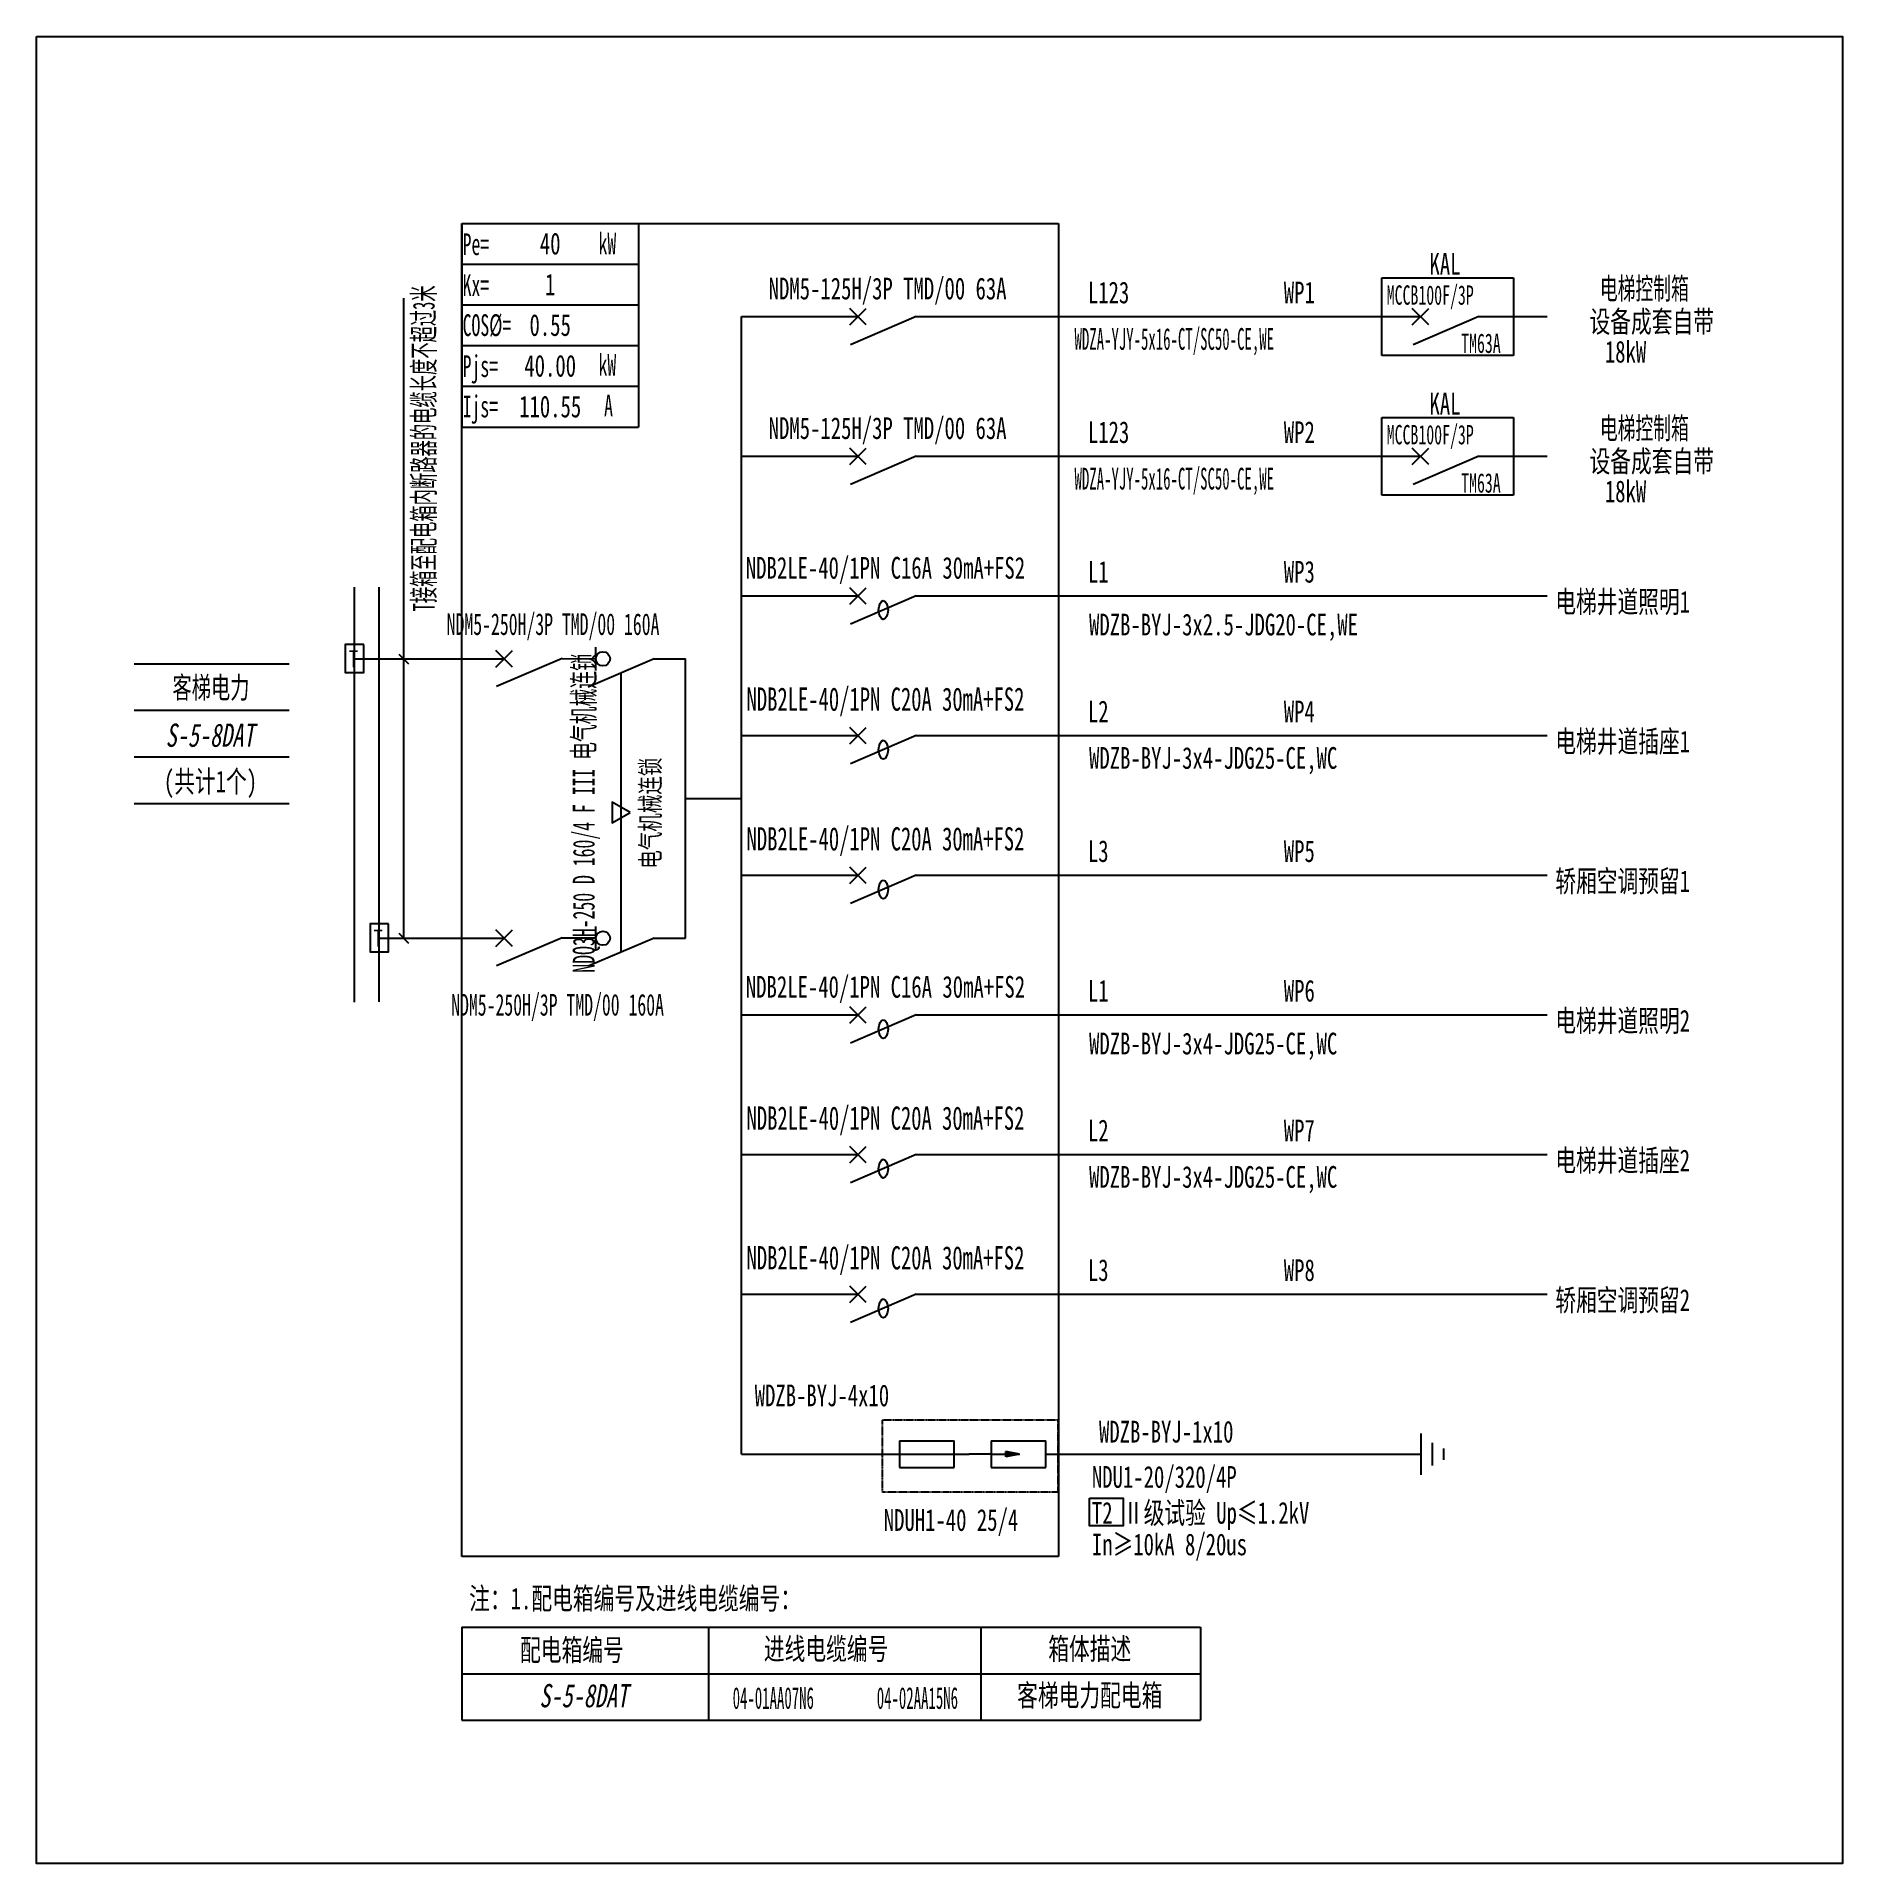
# Model space of a CAD drawing. Extents: x 403606 to 406130, y 303236 to 305788.
import ezdxf
from ezdxf.enums import TextEntityAlignment as Align

# ---------------------------------------------------------------- set-up
doc = ezdxf.new("R2010")
doc.units = 0
doc.header["$MEASUREMENT"] = 0
for name, pattern in [('DASH', [0.35, 0.25, -0.1]), ('DASHED', [0.75, 0.5, -0.25]), ('DASHED2', [0.375, 0.25, -0.125])]:
    doc.linetypes.add(name, pattern=pattern)
for name, color, linetype in [('D_E_Eqpm(强电设备)', 100, 'Continuous'), ('D_E_Eqpm（强电设备）', 100, 'Continuous'), ('D_E_Text(强电文字)', 51, 'Continuous'), ('D_E_Text（强电文字）', 51, 'Continuous'), ('D_E_Wire(强电线缆)', 10, 'Continuous'), ('D_E_WireEm（强电应急照明线缆）', 10, 'DASHED'), ('D_E_Wire（强电线缆）', 10, 'Continuous'), ('D_T_TableDim（表格尺寸）', 255, 'Continuous'), ('DQ_Eqpm', 100, 'Continuous'), ('E_E_Text（强电文字）', 51, 'Continuous'), ('FL09U293_E72-地下室配电箱系统图$0$D_E_Eqpm（强电设备）', 100, 'Continuous'), ('系统图', 220, 'Continuous')]:
    doc.layers.add(name, color=color, linetype=linetype)
doc.styles.add('$1$电气', font='', dxfattribs={"width": 0.7})
doc.styles.add('$1$电气箱', font='simhei.ttf', dxfattribs={"width": 0.8, "oblique": 10})
doc.styles.add('电气', font='', dxfattribs={"width": 0.7})
doc.styles.add('电气箱', font='simhei.ttf', dxfattribs={"width": 0.8, "oblique": 10})
doc.styles.get('$1$电气').set_extended_font_data('SimSun')
doc.styles.get('电气').set_extended_font_data('SimSun')

msp = doc.modelspace()

# ---------------------------------------------------------------- linework, layer by layer
at = {"linetype": 'DASHED'}
for p, q in [((404200, 305527.4, 0), (405033.7, 305527.4, 0)), ((404200, 303664.5, 0), (404200, 305527.4, 0)), ((405033.7, 305527.4, 0), (405033.7, 303664.5, 0)), ((405033.7, 303664.5, 0), (404200, 303664.5, 0))]:
    msp.add_line(p, q, dxfattribs=at)
at = {"linetype": 'DASHED2', "elevation": 0}
msp.add_lwpolyline([(404787.9, 303855.3), (405032.8, 303855.3), (405032.8, 303754.4), (404787.9, 303754.4)], close=True, dxfattribs=at)
at = {"layer": 'D_E_Eqpm(强电设备)'}
for p, q in [((404247.5, 304907.4), (404270.5, 304930.4)), ((404270.5, 304907.4), (404247.5, 304930.4)), ((404247.5, 304517), (404270.5, 304540)), ((404270.5, 304517), (404247.5, 304540)), ((404811.8, 303825.9, 0), (404888, 303825.9, 0)), ((404811.8, 303825.9, 0), (404811.8, 303789, 0)), ((404887.8, 303789, 0), (404887.8, 303825.9, 0)), ((404939.8, 303807.5, 0), (404909.1, 303807.5, 0)), ((404939.8, 303825.9, 0), (405016.1, 303825.9, 0)), ((404939.8, 303825.9, 0), (404939.8, 303789, 0)), ((404939.8, 303807.5, 0), (404979.4, 303807.5, 0)), ((404979.4, 303807.5, 0), (404960.2, 303811.4, 0)), ((404960.2, 303803.6, 0), (404960.2, 303811.4, 0)), ((404979.4, 303807.5, 0), (404960.2, 303803.6, 0)), ((405015.9, 303789, 0), (405015.9, 303825.9, 0)), ((404811.8, 303789, 0), (404887.8, 303789, 0)), ((404939.8, 303789, 0), (405015.9, 303789, 0))]:
    msp.add_line(p, q, dxfattribs=at)
msp.add_solid([(404960.2, 303803.6, 0), (404979.4, 303807.5, 0), (404960.2, 303811.4, 0)], dxfattribs=at)
at = {"layer": 'D_E_Eqpm（强电设备）'}
for p, q in [((405485.6, 305342.9, 0), (405485.6, 305451.3, 0)), ((405485.6, 305451.3, 0), (405669.9, 305451.3, 0)), ((405669.9, 305451.3, 0), (405669.9, 305342.9, 0)), ((404742.1, 305385.6, 0), (404765.1, 305408.6, 0)), ((404765.1, 305385.6, 0), (404742.1, 305408.6, 0)), ((404834.9, 305397.1, 0), (404743.1, 305357.7, 0)), ((405528.3, 305385.6, 0), (405551.3, 305408.6, 0)), ((405551.3, 305385.6, 0), (405528.3, 305408.6, 0)), ((405621.1, 305397.1, 0), (405529.3, 305357.7, 0)), ((405669.9, 305342.9, 0), (405485.6, 305342.9, 0)), ((405485.6, 305256.1, 0), (405669.9, 305256.1, 0)), ((405485.6, 305147.7, 0), (405485.6, 305256.1, 0)), ((405669.9, 305256.1, 0), (405669.9, 305147.7, 0)), ((404742.1, 305190.4, 0), (404765.1, 305213.4, 0)), ((404765.1, 305190.4, 0), (404742.1, 305213.4, 0)), ((405528.3, 305190.4, 0), (405551.3, 305213.4, 0)), ((405551.3, 305190.4, 0), (405528.3, 305213.4, 0)), ((404834.9, 305201.9, 0), (404743.1, 305162.5, 0)), ((405621.1, 305201.9, 0), (405529.3, 305162.5, 0)), ((405669.9, 305147.7, 0), (405485.6, 305147.7, 0)), ((404742.1, 304995.2, 0), (404765.1, 305018.2, 0)), ((404765.1, 304995.2, 0), (404742.1, 305018.2, 0)), ((404834.9, 305006.7, 0), (404743.1, 304967.4, 0)), ((404387.2, 304902.6), (404387.2, 304935.1)), ((404468.5, 304918.9), (404376.7, 304879.5)), ((404742.1, 304800.1, 0), (404765.1, 304823.1, 0)), ((404765.1, 304800.1, 0), (404742.1, 304823.1, 0)), ((404834.9, 304811.6, 0), (404743.1, 304772.2, 0)), ((404742.1, 304604.9, 0), (404765.1, 304627.9, 0)), ((404765.1, 304604.9, 0), (404742.1, 304627.9, 0)), ((404834.9, 304616.4, 0), (404743.1, 304577, 0)), ((404468.5, 304528.5), (404376.7, 304489.2)), ((404387.2, 304512.3), (404387.2, 304544.8)), ((404742.1, 304409.7, 0), (404765.1, 304432.7, 0)), ((404765.1, 304409.7, 0), (404742.1, 304432.7, 0)), ((404834.9, 304421.2, 0), (404743.1, 304381.9, 0)), ((404742.1, 304214.6, 0), (404765.1, 304237.6, 0)), ((404765.1, 304214.6, 0), (404742.1, 304237.6, 0)), ((404834.9, 304226.1, 0), (404743.1, 304186.7, 0)), ((404742.1, 304019.4, 0), (404765.1, 304042.4, 0)), ((404765.1, 304019.4, 0), (404742.1, 304042.4, 0)), ((404834.9, 304030.9, 0), (404743.1, 303991.5, 0))]:
    msp.add_line(p, q, dxfattribs=at)
at = {"layer": 'D_E_Eqpm（强电设备）', "linetype": 'DASH'}
msp.add_line((404422.6, 304508.8), (404422.6, 304899.2), dxfattribs=at)
at = {"layer": 'D_E_Eqpm（强电设备）'}
msp.add_lwpolyline([(404435.2, 304704), (404410.1, 304718.5), (404410.1, 304689.5)], close=True, dxfattribs=at)
for centre in [(404397.1, 304918.9), (404397.1, 304528.5)]:
    msp.add_circle(centre, 9.89, dxfattribs=at)
for centre in [(404789, 304987.1, 0), (404789, 304791.9, 0), (404789, 304596.7, 0), (404789, 304401.5, 0), (404789, 304206.4, 0), (404789, 304011.2, 0)]:
    msp.add_ellipse(centre, major_axis=(0, 13.1), ratio=0.500475, dxfattribs=at)
at = {"layer": 'D_E_Text(强电文字)', "color": 51}
msp.add_line((404118.7, 304528.5), (404118.7, 305423.1), dxfattribs=at)
for points in [[(404111.9, 304925.6), (404125.5, 304912.1)], [(404111.9, 304535.3), (404125.5, 304521.7)]]:
    msp.add_lwpolyline(points, dxfattribs=at)
at = {"layer": 'D_E_Text（强电文字）'}
for p, q in [((404200, 305527.4, 0), (404446.7, 305527.4, 0)), ((404200, 305527.4, 0), (404200, 305242.8, 0)), ((404446.7, 305527.4, 0), (404446.7, 305242.8, 0)), ((404200, 305470.5, 0), (404446.7, 305470.5, 0)), ((404200, 305413.5, 0), (404446.7, 305413.5, 0)), ((404200, 305356.6, 0), (404446.7, 305356.6, 0)), ((404200, 305299.7, 0), (404446.7, 305299.7, 0)), ((404200, 305242.8, 0), (404446.7, 305242.8, 0))]:
    msp.add_line(p, q, dxfattribs=at)
at = {"layer": 'D_E_Text（强电文字）', "elevation": 0}
msp.add_lwpolyline([(405077.1, 303745.9), (405124.2, 303745.9), (405124.2, 303707.1), (405077.1, 303707.1)], close=True, dxfattribs=at)
at = {"layer": 'D_E_Wire(强电线缆)'}
for p, q in [((404591, 305397.1, 0), (404753.6, 305397.1, 0)), ((404834.9, 305397.1, 0), (405539.8, 305397.1, 0)), ((405621.1, 305397.1, 0), (405716.6, 305397.1, 0)), ((404591, 305201.9, 0), (404753.6, 305201.9, 0)), ((404834.9, 305201.9, 0), (405539.8, 305201.9, 0)), ((405621.1, 305201.9, 0), (405716.6, 305201.9, 0)), ((404049.9, 304439), (404049.9, 305019.2)), ((404591, 305006.7, 0), (404753.6, 305006.7, 0)), ((404834.9, 305006.7, 0), (405716.6, 305006.7, 0)), ((404049.9, 304918.9), (404259, 304918.9)), ((404591, 304811.6, 0), (404753.6, 304811.6, 0)), ((404834.9, 304811.6, 0), (405716.6, 304811.6, 0)), ((404591, 304616.4, 0), (404753.6, 304616.4, 0)), ((404834.9, 304616.4, 0), (405716.6, 304616.4, 0)), ((404591, 304421.2, 0), (404753.6, 304421.2, 0)), ((404834.9, 304421.2, 0), (405716.6, 304421.2, 0)), ((404591, 304226.1, 0), (404753.6, 304226.1, 0)), ((404834.9, 304226.1, 0), (405716.6, 304226.1, 0)), ((404591, 304030.9, 0), (404753.6, 304030.9, 0)), ((404834.9, 304030.9, 0), (405716.6, 304030.9, 0))]:
    msp.add_line(p, q, dxfattribs=at)
at = {"layer": 'D_E_Wire(强电线缆)', "linetype": 'DASH'}
for p, q in [((404084.6, 304439), (404084.6, 305019.2)), ((404084.6, 304528.5), (404259, 304528.5))]:
    msp.add_line(p, q, dxfattribs=at)
at = {"layer": 'D_E_WireEm（强电应急照明线缆）'}
msp.add_line((404387.2, 304528.5), (404338.7, 304528.5), dxfattribs=at)
at = {"layer": 'D_E_Wire（强电线缆）'}
for p, q in [((404591, 303807.5, 0), (404591, 305397.1, 0)), ((404340.1, 304919.5), (404387.2, 304918.9)), ((404468.5, 304918.9), (404512.4, 304918.9)), ((404512.4, 304528.5), (404512.4, 304918.9)), ((404512.4, 304723.7), (404591, 304723.7)), ((404468.5, 304528.5), (404512.4, 304528.5)), ((405540.8, 303778.6, 0), (405540.8, 303836.5, 0)), ((404591, 303807.5, 0), (404909.1, 303807.5, 0)), ((405015.9, 303807.5, 0), (405540.8, 303807.5, 0)), ((405556.6, 303791.7, 0), (405556.6, 303823.3, 0)), ((405572.4, 303799.5, 0), (405572.4, 303815.4, 0))]:
    msp.add_line(p, q, dxfattribs=at)
at = {"layer": 'D_T_TableDim（表格尺寸）', "color": 255}
for p, q in [((403741.8, 304912.1), (403958.6, 304912.1)), ((403741.8, 304847), (403958.6, 304847)), ((403741.8, 304782), (403958.6, 304782)), ((403741.8, 304716.9), (403958.6, 304716.9))]:
    msp.add_line(p, q, dxfattribs=at)
at = {"layer": 'D_T_TableDim（表格尺寸）', "ltscale": 3.5}
for p, q in [((404200, 303565.7, 0), (405232.2, 303565.7, 0)), ((404200, 303565.7, 0), (404200, 303435.6, 0)), ((404544.6, 303565.7, 0), (404544.6, 303435.6, 0)), ((404925.5, 303565.7, 0), (404925.5, 303435.6, 0)), ((405232.2, 303565.7, 0), (405232.2, 303435.6, 0)), ((404200, 303500.6, 0), (405232.2, 303500.6, 0)), ((404200, 303500.6, 0), (405232.2, 303500.6, 0)), ((404544.6, 303500.6, 0), (404544.6, 303435.6, 0)), ((404925.5, 303500.6, 0), (404925.5, 303435.6, 0)), ((404200, 303435.6, 0), (405232.2, 303435.6, 0))]:
    msp.add_line(p, q, dxfattribs=at)
at = {"layer": 'DQ_Eqpm'}
for points in [[(404062.9, 304938.8), (404036.9, 304938.8), (404036.9, 304899.7), (404062.9, 304899.7)], [(404097.6, 304548.4), (404071.6, 304548.4), (404071.6, 304509.4), (404097.6, 304509.4)]]:
    msp.add_lwpolyline(points, close=True, dxfattribs=at)
at = {"layer": 'FL09U293_E72-地下室配电箱系统图$0$D_E_Eqpm（强电设备）'}
for p, q in [((404340.1, 304919.5), (404248.5, 304880.2)), ((404340.1, 304529.1), (404248.5, 304489.9))]:
    msp.add_line(p, q, dxfattribs=at)
at = {"layer": '系统图', "ltscale": 9973.992009}
msp.add_lwpolyline([(403605.5, 305788.5), (406129.5, 305788.5), (406129.5, 303235.5), (403605.5, 303235.5)], close=True, dxfattribs=at)

# ---------------------------------------------------------------- texts
at = {"layer": 'D_E_Text(强电文字)', "color": 51, "style": '电气', "width": 0.55}
msp.add_text('T接箱至配电箱内断路器的电缆长度不超过3米', height=30.359, rotation=90, dxfattribs=at).set_placement((404161.8, 304985.3))
at = {"layer": 'D_E_Text(强电文字)', "style": '电气', "width": 0.7}
for s, p in [('WDZB-BYJ-4x10', (404609.2, 303874.4, 0)), ('WDZB-BYJ-1x10', (405090.4, 303823.7, 0)), ('T2 Ⅱ级试验 Up≤1.2kV ', (405080.5, 303710.3, 0)), ('In≥10kA 8/20us', (405080.5, 303666.2, 0))]:
    msp.add_text(s, height=30.359, dxfattribs=at).set_placement(p)
at = {"layer": 'D_E_Text(强电文字)', "color": 51, "true_color": 0xffff7f, "style": '电气', "width": 0.7}
msp.add_text('NDU1-20/320/4P', height=30.359, dxfattribs=at).set_placement((405080.5, 303760.5, 0))
at = {"layer": 'D_E_Text（强电文字）', "linetype": 'Continuous', "style": '电气', "width": 0.6}
for s, height, p in [('Pe=', 30.36, (404201, 305483.1, 0)), ('kW', 30.36, (404390.9, 305484.2, 0)), ('Kx=', 30.36, (404201, 305426, 0)), ('COS%%C=', 30.36, (404201, 305370, 0)), ('Pjs=', 30.36, (404201, 305312.7, 0)), ('kW', 30.36, (404390.9, 305314.6, 0)), ('Ijs=', 30.36, (404201, 305256.4, 0)), ('A', 30.4, (404398.7, 305257.7, 0))]:
    msp.add_text(s, height=height, dxfattribs=at).set_placement(p)
at = {"layer": 'D_E_Text（强电文字）', "style": '电气'}
for s, height, width, p in [('KAL', 30.36, 0.7, (405552.3, 305455.5, 0)), ('L123', 30.36, 0.7, (405074.9, 305415.7, 0)), ('WP1', 30.36, 0.7, (405348.7, 305415.7, 0)), ('MCCB100F/3P', 27.107, 0.6, (405492.5, 305413.7, 0)), ('电梯控制箱', 30.36, 0.6, (405790.5, 305421.2, 0)), ('设备成套自带', 30.36, 0.7, (405776, 305375, 0)), ('WDZA-YJY-5x16-CT/SC50-CE,WE', 30.359, 0.5, (405056.2, 305350.7, 0)), ('18kW', 30.36, 0.7, (405797.4, 305332.9, 0)), ('KAL', 30.36, 0.7, (405552.3, 305260.3, 0)), ('L123', 30.36, 0.7, (405074.9, 305220.5, 0)), ('WP2', 30.36, 0.7, (405348.7, 305220.5, 0)), ('MCCB100F/3P', 27.107, 0.6, (405492.5, 305218.6, 0)), ('电梯控制箱', 30.36, 0.6, (405790.5, 305226, 0)), ('设备成套自带', 30.36, 0.7, (405776, 305179.8, 0)), ('WDZA-YJY-5x16-CT/SC50-CE,WE', 30.359, 0.5, (405056.2, 305155.5, 0)), ('18kW', 30.36, 0.7, (405797.4, 305137.8, 0)), ('L1', 30.36, 0.7, (405074.9, 305025.4, 0)), ('WP3', 30.36, 0.7, (405348.7, 305025.4, 0)), ('电梯井道照明1', 30.36, 0.7, (405728.1, 304983.5, 0)), ('WDZB-BYJ-3x2.5-JDG20-CE,WE', 30.359, 0.7, (405076.5, 304951.6, 0)), ('L2', 30.36, 0.7, (405074.9, 304830.2, 0)), ('WP4', 30.36, 0.7, (405348.7, 304830.2, 0)), ('电梯井道插座1', 30.36, 0.7, (405728.1, 304788.3, 0)), ('WDZB-BYJ-3x4-JDG25-CE,WC', 30.359, 0.7, (405076.5, 304765.2, 0)), ('L3', 30.36, 0.7, (405074.9, 304635, 0)), ('WP5', 30.36, 0.7, (405348.7, 304635, 0)), ('轿厢空调预留1', 30.36, 0.7, (405728.1, 304593.1, 0)), ('L1', 30.36, 0.7, (405074.9, 304439.9, 0)), ('WP6', 30.36, 0.7, (405348.7, 304439.9, 0)), ('电梯井道照明2', 30.36, 0.7, (405728.1, 304398, 0)), ('WDZB-BYJ-3x4-JDG25-CE,WC', 30.359, 0.7, (405076.5, 304366.1, 0)), ('L2', 30.36, 0.7, (405074.9, 304244.7, 0)), ('WP7', 30.36, 0.7, (405348.7, 304244.7, 0)), ('电梯井道插座2', 30.36, 0.7, (405728.1, 304202.8, 0)), ('WDZB-BYJ-3x4-JDG25-CE,WC', 30.359, 0.7, (405076.5, 304179.7, 0)), ('L3', 30.36, 0.7, (405074.9, 304049.5, 0)), ('WP8', 30.36, 0.7, (405348.7, 304049.5, 0)), ('轿厢空调预留2', 30.36, 0.7, (405728.1, 304007.6, 0)), ('注：1.配电箱编号及进线电缆编号：', 30.359, 0.7, (404210.2, 303590.6, 0))]:
    msp.add_text(s, height=height, dxfattribs=dict(at, width=width)).set_placement(p)
at = {"layer": 'D_E_Text（强电文字）'}
for s, height, style, width, p in [('NDM5-125H/3P TMD/00 63A', 30.359, '电气', 0.7, (404795, 305433.9, 0)), ('TM63A', 27.11, '电气', 0.6, (405624.2, 305359.7, 0)), ('NDM5-125H/3P TMD/00 63A', 30.359, '电气', 0.7, (404795, 305238.8, 0)), ('TM63A', 27.11, '电气', 0.6, (405624.2, 305164.5, 0)), ('NDB2LE-40/1PN C16A 30mA+FS2', 30.359, '电气', 0.7, (404792, 305043.6, 0)), ('NDM5-250H/3P TMD/00 160A', 30.359, '电气', 0.6, (404327.4, 304964.9)), ('客梯电力', 30.36, '$1$电气', 0.65, (403849.3, 304879.4)), ('NDB2LE-40/1PN C16A 30mA+FS2', 30.359, '电气', 0.7, (404792, 304458.1, 0)), ('NDM5-250H/3P TMD/00 160A', 30.359, '电气', 0.6, (404333.7, 304433)), ('配电箱编号', 30.36, '电气', 0.7, (404353.8, 303534.5, 0)), ('进线电缆编号', 30.36, '电气', 0.7, (404709, 303536.1, 0)), ('箱体描述', 30.36, '电气', 0.7, (405077.5, 303536.1, 0)), ('04-01AA07N6', 30.359, '电气', 0.5, (404635.2, 303466.5, 0)), ('04-02AA15N6', 30.359, '电气', 0.5, (404836.6, 303466.5, 0)), ('客梯电力配电箱', 30.36, '电气', 0.7, (405077.5, 303471.1, 0))]:
    msp.add_text(s, height=height, dxfattribs=dict(at, style=style, width=width)).set_placement(p, align=Align.MIDDLE)
at = {"layer": 'D_E_Text（强电文字）', "style": '电气', "width": 0.6}
msp.add_text('NDQ3H-250 D 160/4 F III 电气机械连锁', height=30.359, rotation=90, dxfattribs=at).set_placement((404371.7, 304703.6, 0), align=Align.MIDDLE)
at = {"layer": 'D_E_Text（强电文字）', "oblique": 10, "width": 0.7}
for style, p in [('$1$电气箱', (403848, 304812.2)), ('电气箱', (404370.3, 303470, 0))]:
    msp.add_text('S-5-8DAT', height=32.53, dxfattribs=dict(at, style=style)).set_placement(p, align=Align.MIDDLE)
at = {"layer": 'D_E_Text（强电文字）', "style": '电气', "width": 0.7}
msp.add_text('电气机械连锁', height=27.11, rotation=90, dxfattribs=at).set_placement((404476.9, 304625.6))
at = {"layer": 'D_E_Text（强电文字）', "style": '$1$电气', "width": 0.7}
msp.add_text('(共计1个)', height=30.36, dxfattribs=at).set_placement((403848.6, 304732.4), align=Align.CENTER)
at = {"layer": 'D_E_Text（强电文字）', "color": 51, "true_color": 0xffff7f, "style": '电气', "width": 0.7}
msp.add_text('NDUH1-40 25/4', height=30.359, dxfattribs=at).set_placement((404789.6, 303700.3, 0))
at = {"layer": 'D_E_Text（强电文字）', "width": 246.648, "attachment_point": 5, "style": '电气'}
for s, insert, char_height in [('40', (404323.4, 305498.9, 0), 30.36), ('1', (404323.4, 305442, 0), 30.4), ('0.55', (404323.4, 305385.1, 0), 30.36), ('{\\C200;40.00}', (404323.4, 305328.2, 0), 30.359), ('{\\C200;110.55}', (404323.4, 305271.2, 0), 30.359)]:
    msp.add_mtext(s, dxfattribs=dict(at, insert=insert, char_height=char_height))
at = {"layer": 'DQ_Eqpm', "color": 51, "style": '电气', "width": 0.8}
for p in [(404041.9, 304907), (404076.6, 304516.7)]:
    msp.add_text('T', height=23.9, dxfattribs=at).set_placement(p)
at = {"layer": 'E_E_Text（强电文字）', "linetype": 'Continuous', "style": '电气', "width": 0.65}
for p in [(404792, 304846.3, 0), (404792, 304651.1, 0), (404792, 304260.8, 0), (404792, 304065.6, 0)]:
    msp.add_text('NDB2LE-40/1PN C20A 30mA+FS2', height=32.528, dxfattribs=at).set_placement(p, align=Align.CENTER)

doc.saveas('drawing.dxf')
